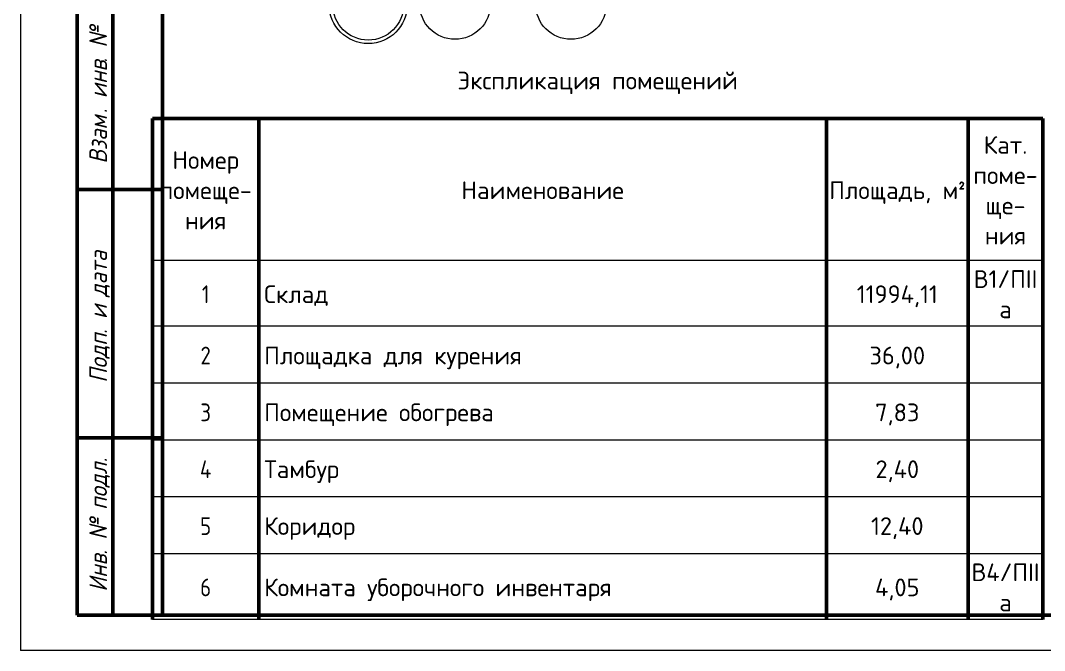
# Model space of a CAD drawing. Header units: millimetres. Extents: x 2140 to 223837, y 2113 to 170313.
# Drawn here: x 2140 to 31012, y 2113 to 19884 of the extents above; entities that cross this region are included whole.
import ezdxf

# ---------------------------------------------------------------- set-up
doc = ezdxf.new("R2010")
doc.units = ezdxf.units.MM
for name, color, linetype, lineweight in [('G-ANNO-TTLB', 7, 'Continuous', 30), ('G-ANNO-TTLB-THIN', 7, 'Continuous', 20), ('S-GRID-IDEN', 7, 'Continuous', 20)]:
    doc.layers.add(name, color=color, linetype=linetype, lineweight=lineweight)
doc.layers.add('Стены', color=7, linetype='Continuous')
doc.styles.add('ISOCPEUR', font='isocpeur.ttf', dxfattribs={"height": 500})
doc.styles.add('ISOCPEUR_I', font='isocpeui.ttf', dxfattribs={"width": 0.9, "height": 2.5})

# ---------------------------------------------------------------- blocks, each defined once
blk = doc.blocks.new('_Лист АР - А1К-736802-План на отм_ 0_000')
at = {"layer": 'G-ANNO-TTLB', "lineweight": 50}
for p, q in [((-766, 687.5), (-766, -143.5)), ((-778, -58.5), (-778, -143.5)), ((-773, -58.5), (-773, -143.5)), ((-778, -83.5), (-766, -83.5)), ((-778, -118.5), (-766, -118.5)), ((-778, -143.5), (-766, -143.5)), ((-766, -143.5), (-197, -143.5))]:
    blk.add_line(p, q, dxfattribs=at)
at = {"layer": 'G-ANNO-TTLB-THIN'}
for p in [(-786, 692.5), (-192, -148.5)]:
    blk.add_line(p, (-786, -148.5), dxfattribs=at)
at = {"layer": 'G-ANNO-TTLB', "lineweight": 9, "char_height": 2.5, "attachment_point": 1, "rotation": 90, "style": 'ISOCPEUR_I'}
for s, insert, width in [('\\fISOCPEUR|b0|i1|c204|p34|;\\W.9;№', (-776.3, -63.46), 3.3911), ('инв', (-776.3, -70.6), 6.0608), ('. ', (-776.3, -65.6), 2.5975), ('Взам', (-776.3, -79.83), 8.5861), ('. ', (-776.3, -72.75), 2.5975), ('дата', (-776.3, -98.65), 9.019), ('\\fISOCPEUR|b0|i1|c204|p34|;\\W.9;и', (-776.3, -101.74), 2.0203), ('\\fISOCPEUR|b0|i1|c204|p34|;\\W.9; ', (-776.3, -100.07), 1.7316), ('Подп', (-776.3, -110.73), 8.2975), ('. ', (-776.3, -103.88), 2.5975), ('подл', (-776.3, -128.65), 8.081), ('\\fISOCPEUR|b0|i1|c204|p34|;\\W.9;.', (-776.3, -121.99), 0.8658), ('\\fISOCPEUR|b0|i1|c204|p34|;\\W.9;№', (-776.3, -132.88), 3.3911), ('\\fISOCPEUR|b0|i1|c204|p34|;\\W.9; ', (-776.3, -130.08), 1.7316), ('Инв', (-776.3, -140.2), 6.2772), ('. ', (-776.3, -135.02), 2.5975)]:
    blk.add_mtext(s, dxfattribs=dict(at, insert=insert, width=width))
blk = doc.blocks.new('Ось сетки - Заголовок сетки - Окружность 5 мм-545732-В_АР_ПЭ_01 Этаж')
at = {"layer": 'S-GRID-IDEN'}
blk.add_circle((0, 0), 5, dxfattribs=at)
blk = doc.blocks.new('Помещение')
at = {"color": 7, "lineweight": 50}
for p, q in [((3720.7667, 15009.2034), (3720.7667, 876.0712)), ((3720.7667, 15009.2034), (28825.5222, 15009.2034)), ((6720.7667, 15009.2034), (6720.7667, 11000)), ((22720.7667, 15009.2034), (22720.7667, 11000)), ((26720.7667, 15009.2034), (26720.7667, 11000)), ((28823.8405, 15009.2034), (28823.8405, 11000)), ((6720.7667, 11000), (6720.7667, 9145.3983)), ((22720.7667, 11000), (22720.7667, 9145.3983)), ((26720.7667, 11000), (26720.7667, 9145.3983)), ((28823.8405, 11000), (28823.8405, 9145.3983)), ((6720.7667, 9145.3983), (6720.7667, 7541.717)), ((22720.7667, 9145.3983), (22720.7667, 7541.717)), ((26720.7667, 9145.3983), (26720.7667, 7541.717)), ((28823.8405, 9145.3983), (28823.8405, 7541.717)), ((6720.7667, 7541.717), (6720.7667, 5938.0356)), ((22720.7667, 7541.717), (22720.7667, 5938.0356)), ((26720.7667, 7541.717), (26720.7667, 5938.0356)), ((28823.8405, 7541.717), (28823.8405, 5938.0356)), ((6720.7667, 5938.0356), (6720.7667, 4334.3543)), ((22720.7667, 5938.0356), (22720.7667, 4334.3543)), ((26720.7667, 5938.0356), (26720.7667, 4334.3543)), ((28823.8405, 5938.0356), (28823.8405, 4334.3543)), ((6720.7667, 4334.3543), (6720.7667, 2730.6729)), ((22720.7667, 4334.3543), (22720.7667, 2730.6729)), ((26720.7667, 4334.3543), (26720.7667, 2730.6729)), ((28823.8405, 4334.3543), (28823.8405, 2730.6729)), ((6720.7667, 2730.6729), (6720.7667, 876.0712)), ((22720.7667, 2730.6729), (22720.7667, 876.0712)), ((26720.7667, 2730.6729), (26720.7667, 876.0712)), ((28823.8405, 2730.6729), (28823.8405, 876.0712))]:
    blk.add_line(p, q, dxfattribs=at)
at = {"color": 7, "lineweight": 20}
for p, q in [((28825.5222, 15009.2034), (28825.5222, 11000)), ((6720.7667, 11000), (3720.7667, 11000)), ((22720.7667, 11000), (6720.7667, 11000)), ((26720.7667, 11000), (22720.7667, 11000)), ((28823.8405, 11000), (26720.7667, 11000)), ((6720.7667, 9145.3983), (3720.7667, 9145.3983)), ((22720.7667, 9145.3983), (6720.7667, 9145.3983)), ((26720.7667, 9145.3983), (22720.7667, 9145.3983)), ((28823.8405, 9145.3983), (26720.7667, 9145.3983)), ((6720.7667, 7541.717), (3720.7667, 7541.717)), ((22720.7667, 7541.717), (6720.7667, 7541.717)), ((26720.7667, 7541.717), (22720.7667, 7541.717)), ((28823.8405, 7541.717), (26720.7667, 7541.717)), ((6720.7667, 5938.0356), (3720.7667, 5938.0356)), ((22720.7667, 5938.0356), (6720.7667, 5938.0356)), ((26720.7667, 5938.0356), (22720.7667, 5938.0356)), ((28823.8405, 5938.0356), (26720.7667, 5938.0356)), ((6720.7667, 4334.3543), (3720.7667, 4334.3543)), ((22720.7667, 4334.3543), (6720.7667, 4334.3543)), ((26720.7667, 4334.3543), (22720.7667, 4334.3543)), ((28823.8405, 4334.3543), (26720.7667, 4334.3543)), ((6720.7667, 2730.6729), (3720.7667, 2730.6729)), ((22720.7667, 2730.6729), (6720.7667, 2730.6729)), ((26720.7667, 2730.6729), (22720.7667, 2730.6729)), ((28823.8405, 2730.6729), (26720.7667, 2730.6729)), ((28823.8405, 876.0712), (3720.7667, 876.0712))]:
    blk.add_line(p, q, dxfattribs=at)
at = {"color": 7, "lineweight": 18}
for radius in [1100, 1000]:
    blk.add_circle((9804.0512, 18217.8595), radius, dxfattribs=at)
at = {"lineweight": 9, "xscale": 200, "yscale": 200, "zscale": 200}
blk.add_blockref('_Лист АР - А1К-736802-План на отм_ 0_000', (157200, 29700), dxfattribs=at)
at = {"lineweight": 20, "xscale": 199.9999999999999, "yscale": 199.9999999999999, "zscale": 199.9999999999999, "rotation": 180}
for p in [(12251.9036, 18239.4514), (15521.9036, 18239.4514)]:
    blk.add_blockref('Ось сетки - Заголовок сетки - Окружность 5 мм-545732-В_АР_ПЭ_01 Этаж', p, dxfattribs=at)
at = {"char_height": 500, "line_spacing_factor": 1.022761, "style": 'ISOCPEUR'}
for s, insert, width, attachment_point in [('Экспликация помещений', (16273.1445, 16327.3726), 11200.872055, 2), ('Кат.\\Pпоме-\\Pще-\\Pния', (27772.3036, 14510.3167), 1924.893838, 2), ('Номер\\Pпомеще-\\Pния', (5220.7667, 14084.1663), 2836.050483, 2), ('Наименование', (14720.7667, 13231.8654), 4706.636971, 2), ('Площадь, м\\fGOST Common|b0|i0|c238|p34|;\\W.9;²', (24720.7667, 13231.8654), 4018.743875, 2), ('В1/ПII\\Pа', (27772.3036, 10726.1133), 1828.347439, 2), ('\\fGOST Common|b0|i0|c204|p34|;\\W.9;1', (5220.7667, 10299.9629), 271.536748, 2), ('Склад', (6870.7667, 10299.9629), 1924.893838, 1), ('11994,11', (24720.7667, 10299.9629), 2449.864885, 2), ('\\fGOST Common|b0|i0|c204|p34|;\\W.9;2', (5220.7667, 8570.8214), 374.117298, 2), ('Площадка для курения', (6870.7667, 8570.8214), 7434.072754, 1), ('36,00', (24720.7667, 8570.8214), 1683.52784, 2), ('\\fGOST Common|b0|i0|c204|p34|;\\W.9;3', (5220.7667, 6967.14), 374.117298, 2), ('Помещение обогрева', (6870.7667, 6967.14), 6872.896808, 1), ('7,83', (24720.7667, 6967.14), 1309.410542, 2), ('\\fGOST Common|b0|i0|c204|p34|;\\W.9;4', (5220.7667, 5363.4587), 428.424647, 2), ('Тамбур', (6870.7667, 5363.4587), 2407.625835, 1), ('2,40', (24720.7667, 5363.4587), 1363.717892, 2), ('\\fGOST Common|b0|i0|c204|p34|;\\W.9;5', (5220.7667, 3759.7773), 374.117298, 2), ('Коридор', (6870.7667, 3759.7773), 2673.128434, 1), ('12,40', (24720.7667, 3759.7773), 1635.25464, 2), ('В4/ПII\\Pа', (27772.3036, 2456.7862), 1985.235338, 2), ('\\fGOST Common|b0|i0|c204|p34|;\\W.9;6', (5220.7667, 2030.6358), 374.117298, 2), ('Комната уборочного инвентаря', (6870.7667, 2030.6358), 10589.933185, 1), ('4,05', (24720.7667, 2030.6358), 1363.717892, 2)]:
    blk.add_mtext(s, dxfattribs=dict(at, insert=insert, width=width, attachment_point=attachment_point))

msp = doc.modelspace()

# ---------------------------------------------------------------- block references
at = {"layer": 'Стены'}
msp.add_blockref('Помещение', (2139.8, 2112.9), dxfattribs=at)

doc.saveas('drawing.dxf')
